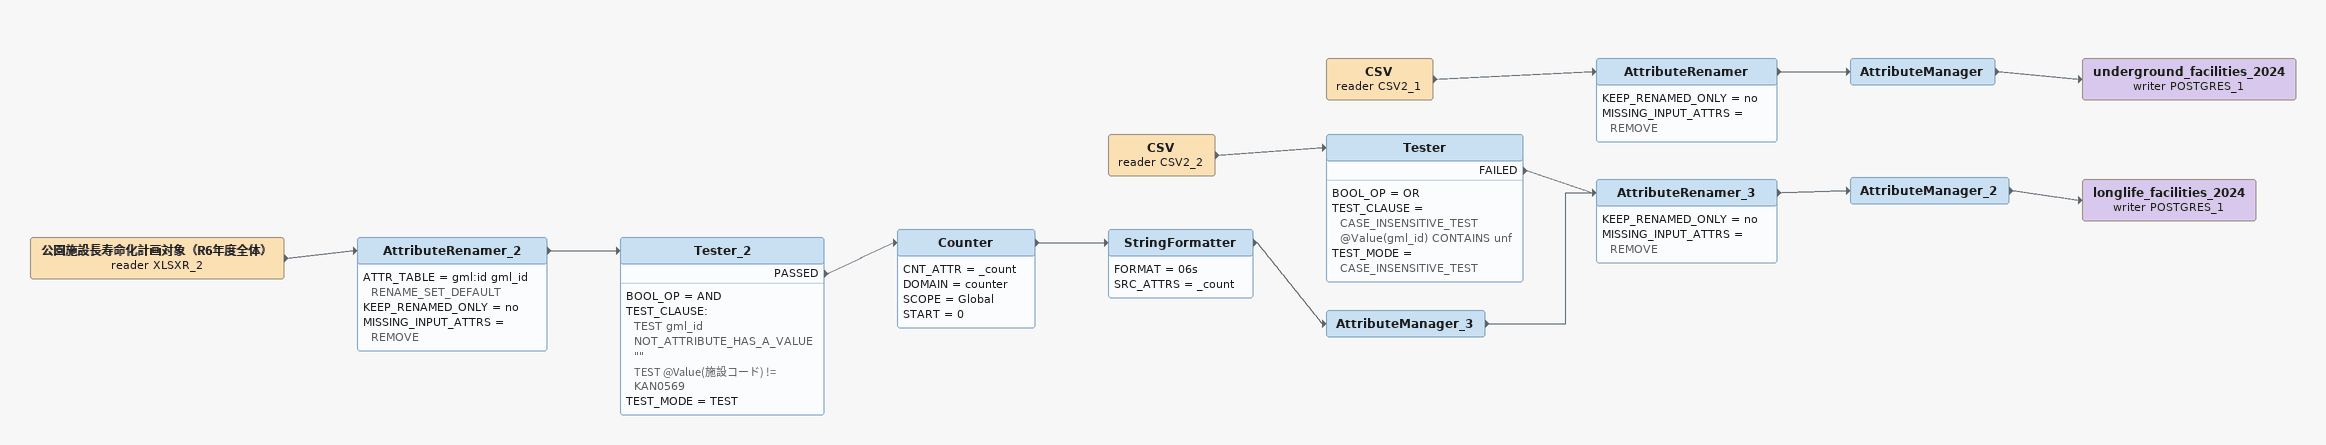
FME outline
公園施設長寿命化計画対象（R6年度全体） (reader XLSXR_2)
    -> AttributeRenamer_2
AttributeRenamer_2
    ATTR_TABLE = gml:id gml_id RENAME_SET_DEFAULT
    KEEP_RENAMED_ONLY = no
    MISSING_INPUT_ATTRS = REMOVE
    -> Tester_2
Tester_2
    BOOL_OP = AND
    TEST_CLAUSE:
      TEST gml_id NOT_ATTRIBUTE_HAS_A_VALUE ""
      TEST @Value(施設コード) != KAN0569
    TEST_MODE = TEST
    PASSED -> Counter
Counter
    CNT_ATTR = _count
    DOMAIN = counter
    SCOPE = Global
    START = 0
    -> StringFormatter
StringFormatter
    FORMAT = 06s
    SRC_ATTRS = _count
    -> AttributeManager_3
AttributeManager_3
    -> AttributeRenamer_3
CSV (reader CSV2_2)
    -> Tester
Tester
    BOOL_OP = OR
    TEST_CLAUSE = CASE_INSENSITIVE_TEST @Value(gml_id) CONTAINS unf
    TEST_MODE = CASE_INSENSITIVE_TEST
    FAILED -> AttributeRenamer_3
AttributeRenamer_3
    KEEP_RENAMED_ONLY = no
    MISSING_INPUT_ATTRS = REMOVE
    -> AttributeManager_2
AttributeManager_2
    -> longlife_facilities_2024 (writer POSTGRES_1)
longlife_facilities_2024 (writer POSTGRES_1)
CSV (reader CSV2_1)
    -> AttributeRenamer
AttributeRenamer
    KEEP_RENAMED_ONLY = no
    MISSING_INPUT_ATTRS = REMOVE
    -> AttributeManager
AttributeManager
    -> underground_facilities_2024 (writer POSTGRES_1)
underground_facilities_2024 (writer POSTGRES_1)
